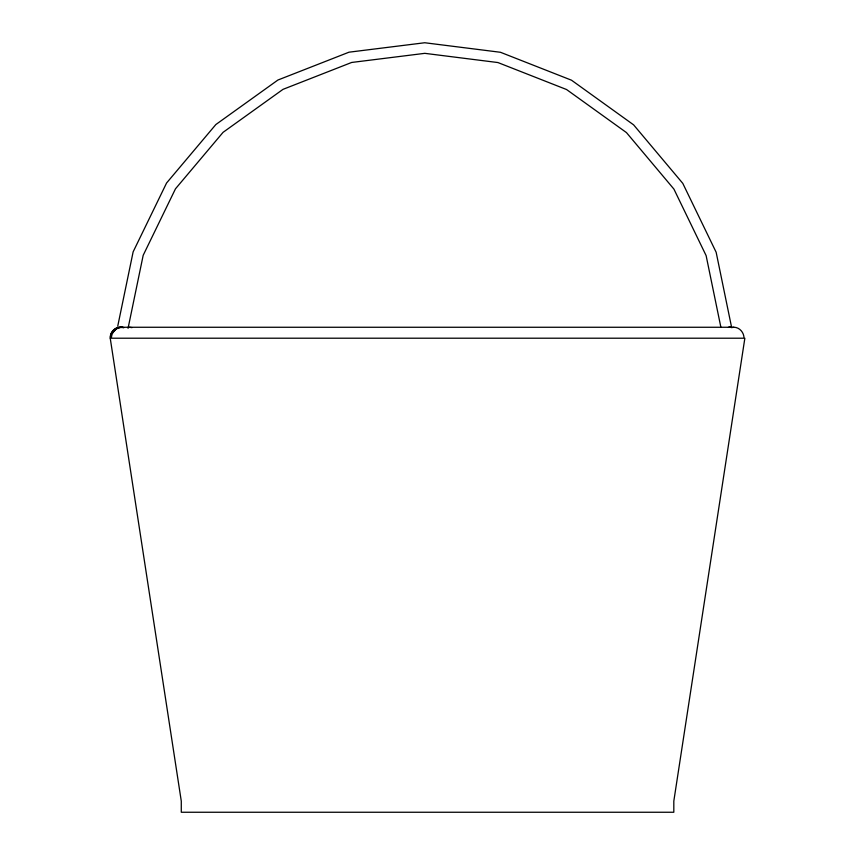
<?xml version="1.0" encoding="UTF-8"?>
<svg xmlns="http://www.w3.org/2000/svg" width="855" height="855" viewBox="0 0 855 855"><rect width="100%" height="100%" fill="white"/><g stroke="black" fill="none" stroke-linecap="round" stroke-linejoin="round"><path stroke-width="1.28" d="M110.338 338.206C110.06 331.216 117.135 325.456 123.932 327.636C117.445 325.67 111.203 331.804 111.439 338.206L744.01 338.206C744.074 332.68 739.65 327.283 733.932 327.262L121.335 327.262L116.398 328.726L112.764 332.734M744.855 338.206L673.815 801.124L673.815 812.25L181.281 812.25L181.281 801.124L110.231 338.206M117.734 326.193L133.134 251.862L166.565 183.023L215.834 124.552L277.918 80.028L349.011 52.187L424.743 42.75L500.464 52.283L571.514 80.21L633.619 124.862L682.803 183.387L716.148 252.246L731.452 326.589L728.449 327.273M128.058 328.331L143.191 255.292L175.478 188.816L223.059 132.343L283.016 89.347L351.672 62.458L424.807 53.341L497.931 62.554L566.544 89.519L626.459 132.589L673.911 189.083L706.123 255.613L720.904 327.38M731.324 327.636L733.932 327.262M110.509 338.206C109.205 332.723 115.917 325.392 122.254 327.636M129.533 327.262L132.023 327.636"/></g></svg>
